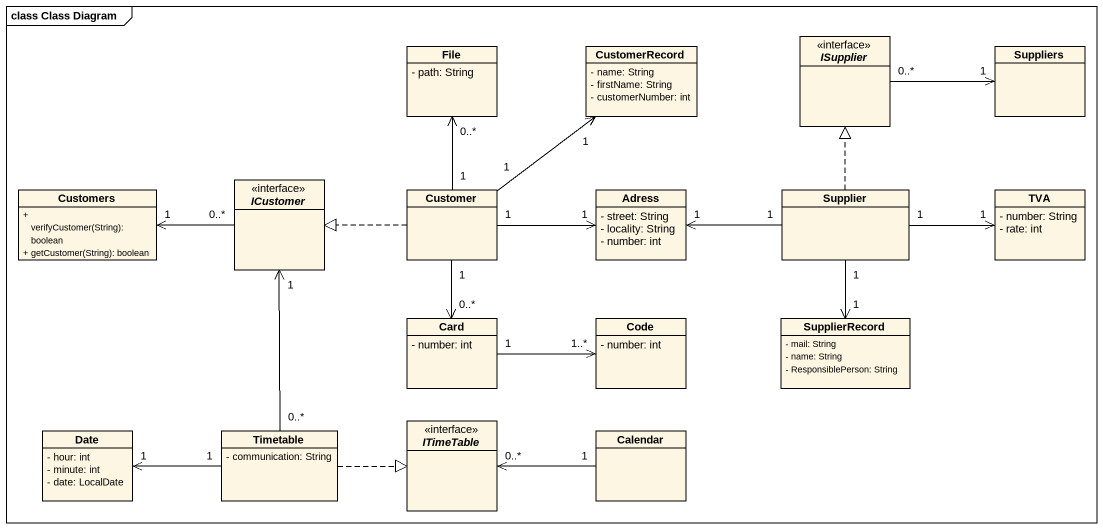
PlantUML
@startuml
mainframe class Class Diagram
hide circle
hide empty members
skinparam classAttributeIconSize 0
class "File" as File_ {
  - path: String
}
class CustomerRecord {
  - name: String
  - firstName: String
  - customerNumber: int
}
interface ISupplier
class Suppliers
class Customers {
  + verifyCustomer(String): boolean
  + getCustomer(String): boolean
}
interface ICustomer
class Customer
class Adress {
  - street: String
  - locality: String
  - number: int
}
class Supplier
class TVA {
  - number: String
  - rate: int
}
class "Card" as Card_ {
  - number: int
}
class Code {
  - number: int
}
class SupplierRecord {
  - mail: String
  - name: String
  - ResponsiblePerson: String
}
interface ITimeTable
class Date {
  - hour: int
  - minute: int
  - date: LocalDate
}
class Timetable {
  - communication: String
}
class Calendar
File_ "0..*" <-- "1" Customer
ISupplier "0..*" -right-> "1" Suppliers
ICustomer "0..*" -left-> "1" Customers
Customer "1" -up-> "1" CustomerRecord
Customer .left.|> ICustomer
Customer "1" -right-> "1" Adress
Customer "1" --> "0..*" Card_
Supplier .up.|> ISupplier
Supplier "1" -left-> "1" Adress
Supplier "1" -right-> "1" TVA
Supplier "1" --> "1" SupplierRecord
Card_ "1" -right-> "1..*" Code
Timetable "0..*" -up-> "1" ICustomer
Timetable .right.|> ITimeTable
Timetable "1" -left-> "1" Date
Calendar "1" -left-> "0..*" ITimeTable
@enduml
